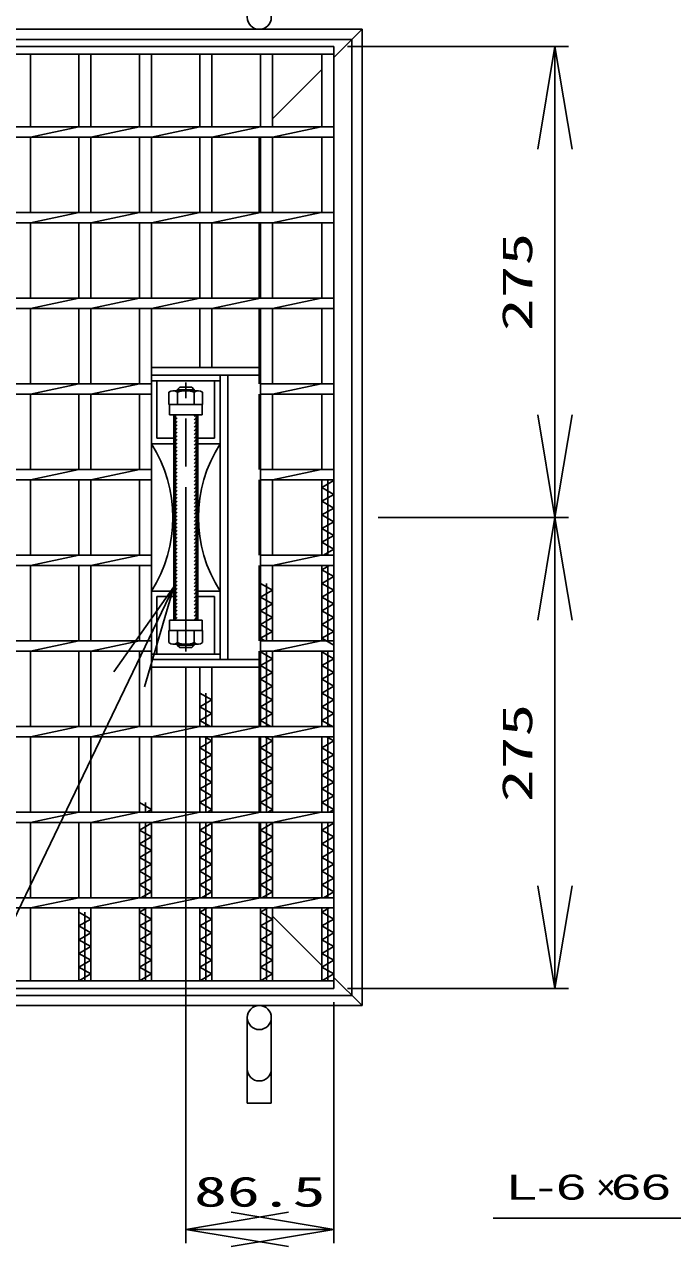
# Model space of a CAD drawing. Units: millimetres at full size, sheet at 1:8. Extents: x -1456 to 1389, y -1026 to 839.
# Drawn here: x -646 to -267, y -307 to 406 of the extents above; entities that cross this region are included whole.
import ezdxf
from ezdxf.enums import TextEntityAlignment as Align

# ---------------------------------------------------------------- set-up
doc = ezdxf.new("R2010")
doc.units = ezdxf.units.MM
doc.header["$LTSCALE"] = 8
doc.linetypes.add('CHAIN', pattern=[18.5, 12, -1.5, 3.5, -1.5])
doc.linetypes.add('DASHED', pattern=[7.5, 6, -1.5])
for name, color, linetype, lineweight in [('16', 3, 'Continuous', 25), ('17', 2, 'Continuous', 25), ('19', 6, 'Continuous', 25), ('22', 4, 'Continuous', 25)]:
    doc.layers.add(name, color=color, linetype=linetype, lineweight=lineweight)
doc.styles.add('ベクトル', font='')
doc.styles.add('ＭＳ ゴシック', font='')
doc.styles.get('ベクトル').set_extended_font_data('ベクトル')
doc.styles.get('ＭＳ ゴシック').set_extended_font_data('MS Gothic')

# ---------------------------------------------------------------- blocks, each defined once
blk = doc.blocks.new('open_arrow')
at = {"color": 0, "linetype": 'Continuous', "lineweight": -2}
blk.add_lwpolyline([(7.5, 1.25), (0, 0), (7.5, -1.25)], dxfattribs=at)

msp = doc.modelspace()

# ---------------------------------------------------------------- hatches: boundary and pattern name
at = {"layer": '17', "lineweight": 13}
h = msp.add_hatch(dxfattribs=at)
h.set_pattern_fill('USER', style=0, pattern_type=2)
h.set_pattern_definition([(45, (-33.825, 171.097), (-1.06066, 1.06066), [])])
h.paths.add_polyline_path([(-556.4, 58.5), (-556.4, 178.5), (-558.4, 178.5), (-558.4, 58.5)])
h = msp.add_hatch(dxfattribs=at)
h.set_pattern_fill('USER', style=0, pattern_type=2)
h.set_pattern_definition([(45, (-26.825, 171.097), (-1.06066, 1.06066), [])])
h.paths.add_polyline_path([(-544.4, 58.5), (-544.4, 178.5), (-546.4, 178.5), (-546.4, 58.5)])

# ---------------------------------------------------------------- linework, layer by layer
at = {"layer": '16'}
for p, q in [((-1002, 393.5), (-465, 393.5)), ((-465, 393.5), (-465, 389)), ((-465, 389), (-1002, 389)), ((-649, 389), (-642, 389)), ((-642, 346.5), (-642, 389)), ((-613.7, 346.5), (-613.7, 389)), ((-613.7, 389), (-606.7, 389)), ((-606.7, 346.5), (-606.7, 389)), ((-578.4, 346.5), (-578.4, 389)), ((-578.4, 389), (-571.4, 389)), ((-571.4, 346.5), (-571.4, 389)), ((-543.1, 346.5), (-543.1, 389)), ((-543.1, 389), (-536.1, 389)), ((-536.1, 346.5), (-536.1, 389)), ((-507.8, 346.5), (-507.8, 389)), ((-507.8, 389), (-500.8, 389)), ((-500.8, 346.5), (-500.8, 389)), ((-472, 346.5), (-472, 389)), ((-472, 389), (-465, 389)), ((-465, -152), (-465, 389)), ((-1002, 346.5), (-465, 346.5)), ((-642, 340.5), (-613.7, 346.5)), ((-606.7, 340.5), (-578.4, 346.5)), ((-571.4, 340.5), (-543.1, 346.5)), ((-536.1, 340.5), (-507.8, 346.5)), ((-500.8, 340.5), (-472.5, 346.5)), ((-465, 340.5), (-465, 346.5)), ((-1002, 340.5), (-465, 340.5)), ((-642, 296.5), (-642, 340.5)), ((-613.7, 296.5), (-613.7, 340.5)), ((-606.7, 296.5), (-606.7, 340.5)), ((-578.4, 296.5), (-578.4, 340.5)), ((-571.4, 296.5), (-571.4, 340.5)), ((-543.1, 296.5), (-543.1, 340.5)), ((-536.1, 296.5), (-536.1, 340.5)), ((-507.8, 296.5), (-507.8, 340.5)), ((-500.8, 296.5), (-500.8, 340.5)), ((-472, 296.5), (-472, 340.5)), ((-1002, 296.5), (-465, 296.5)), ((-642, 290.5), (-613.7, 296.5)), ((-606.7, 290.5), (-578.4, 296.5)), ((-571.4, 290.5), (-543.1, 296.5)), ((-536.1, 290.5), (-507.8, 296.5)), ((-500.8, 290.5), (-472.5, 296.5)), ((-465, 290.5), (-465, 296.5)), ((-1002, 290.5), (-465, 290.5)), ((-642, 246.5), (-642, 290.5)), ((-613.7, 246.5), (-613.7, 290.5)), ((-606.7, 246.5), (-606.7, 290.5)), ((-578.4, 246.5), (-578.4, 290.5)), ((-571.4, 246.5), (-571.4, 290.5)), ((-543.1, 246.5), (-543.1, 290.5)), ((-536.1, 246.5), (-536.1, 290.5)), ((-507.8, 246.5), (-507.8, 290.5)), ((-500.8, 246.5), (-500.8, 290.5)), ((-472, 246.5), (-472, 290.5)), ((-1002, 246.5), (-465, 246.5)), ((-642, 240.5), (-613.7, 246.5)), ((-606.7, 240.5), (-578.4, 246.5)), ((-571.4, 240.5), (-543.1, 246.5)), ((-536.1, 240.5), (-507.8, 246.5)), ((-500.8, 240.5), (-472.5, 246.5)), ((-465, 240.5), (-465, 246.5)), ((-1002, 240.5), (-465, 240.5)), ((-642, 196.5), (-642, 240.5)), ((-613.7, 196.5), (-613.7, 240.5)), ((-606.7, 196.5), (-606.7, 240.5)), ((-578.4, 196.5), (-578.4, 240.5)), ((-571.4, -3.5), (-571.4, 240.5)), ((-543.1, 206), (-543.1, 240.5)), ((-536.1, 206), (-536.1, 240.5)), ((-507.8, -3.5), (-507.8, 240.5)), ((-500.8, 196.5), (-500.8, 240.5)), ((-472, 196.5), (-472, 240.5)), ((-1002, 196.5), (-571.4, 196.5)), ((-642, 190.5), (-613.7, 196.5)), ((-606.7, 190.5), (-578.4, 196.5)), ((-507.8, 196.5), (-465, 196.5)), ((-500.8, 190.5), (-472.5, 196.5)), ((-465, 190.5), (-465, 196.5)), ((-1002, 190.5), (-571.4, 190.5)), ((-642, 146.5), (-642, 190.5)), ((-613.7, 146.5), (-613.7, 190.5)), ((-606.7, 146.5), (-606.7, 190.5)), ((-578.4, 146.5), (-578.4, 190.5)), ((-507.8, 190.5), (-465, 190.5)), ((-500.8, 146.5), (-500.8, 190.5)), ((-472, 146.5), (-472, 190.5)), ((-1002, 146.5), (-571.4, 146.5)), ((-642, 140.5), (-613.7, 146.5)), ((-606.7, 140.5), (-578.4, 146.5)), ((-507.8, 146.5), (-465, 146.5)), ((-500.8, 140.5), (-472.5, 146.5)), ((-465, 140.5), (-465, 146.5)), ((-1002, 140.5), (-571.4, 140.5)), ((-642, 96.5), (-642, 140.5)), ((-613.7, 96.5), (-613.7, 140.5)), ((-606.7, 96.5), (-606.7, 140.5)), ((-578.4, 96.5), (-578.4, 140.5)), ((-507.8, 140.5), (-465, 140.5)), ((-500.8, 96.5), (-500.8, 140.5)), ((-472, 96.5), (-472, 140.5)), ((-472, 136), (-465, 140)), ((-465, 132), (-472, 136)), ((-468.5, 96.5), (-468.5, 140.5)), ((-465, 140), (-465.875, 140.5)), ((-472, 128), (-465, 132)), ((-465, 124), (-472, 128)), ((-472, 120), (-465, 124)), ((-465, 116), (-472, 120)), ((-472, 112), (-465, 116)), ((-465, 108), (-472, 112)), ((-472, 104), (-465, 108)), ((-465, 100), (-472, 104)), ((-471.125, 96.5), (-465, 100)), ((-1002, 96.5), (-571.4, 96.5)), ((-642, 90.5), (-613.7, 96.5)), ((-606.7, 90.5), (-578.4, 96.5)), ((-507.8, 96.5), (-465, 96.5)), ((-500.8, 90.5), (-472.5, 96.5)), ((-465, 90.5), (-465, 96.5)), ((-1002, 90.5), (-571.4, 90.5)), ((-642, 46.5), (-642, 90.5)), ((-613.7, 46.5), (-613.7, 90.5)), ((-606.7, 46.5), (-606.7, 90.5)), ((-578.4, 46.5), (-578.4, 90.5)), ((-507.8, 90.5), (-465, 90.5)), ((-500.8, 46.5), (-500.8, 90.5)), ((-472, 46.5), (-472, 90.5)), ((-472, 88), (-467.625, 90.5)), ((-465, 84), (-472, 88)), ((-468.5, 46.5), (-468.5, 90.5)), ((-500.8, 76), (-507.8, 80)), ((-504.3, 46.5), (-504.3, 80)), ((-472, 80), (-465, 84)), ((-465, 76), (-472, 80)), ((-507.8, 72), (-500.8, 76)), ((-500.8, 68), (-507.8, 72)), ((-472, 72), (-465, 76)), ((-465, 68), (-472, 72)), ((-507.8, 64), (-500.8, 68)), ((-472, 64), (-465, 68)), ((-500.8, 60), (-507.8, 64)), ((-507.8, 56), (-500.8, 60)), ((-465, 60), (-472, 64)), ((-472, 56), (-465, 60)), ((-500.8, 52), (-507.8, 56)), ((-507.8, 48), (-500.8, 52)), ((-465, 52), (-472, 56)), ((-472, 48), (-465, 52)), ((-1002, 46.5), (-571.4, 46.5)), ((-642, 40.5), (-613.7, 46.5)), ((-606.7, 40.5), (-578.4, 46.5)), ((-505.175, 46.5), (-507.8, 48)), ((-507.8, 46.5), (-465, 46.5)), ((-500.8, 40.5), (-472.5, 46.5)), ((-465, 44), (-472, 48)), ((-465, 40.5), (-465, 46.5)), ((-1002, 40.5), (-571.4, 40.5)), ((-642, -3.5), (-642, 40.5)), ((-613.7, -3.5), (-613.7, 40.5)), ((-606.7, -3.5), (-606.7, 40.5)), ((-578.4, -3.5), (-578.4, 40.5)), ((-507.8, 40), (-506.925, 40.5)), ((-507.8, 40.5), (-465, 40.5)), ((-500.8, 36), (-507.8, 40)), ((-507.8, 32), (-500.8, 36)), ((-504.3, -3.5), (-504.3, 40.5)), ((-500.8, -3.5), (-500.8, 40.5)), ((-472, -3.5), (-472, 40.5)), ((-472, 40), (-471.125, 40.5)), ((-465, 36), (-472, 40)), ((-472, 32), (-465, 36)), ((-468.5, -3.5), (-468.5, 40.5)), ((-543.1, -3.5), (-543.1, 31)), ((-536.1, -3.5), (-536.1, 31)), ((-500.8, 28), (-507.8, 32)), ((-465, 28), (-472, 32)), ((-507.8, 24), (-500.8, 28)), ((-500.8, 20), (-507.8, 24)), ((-472, 24), (-465, 28)), ((-465, 20), (-472, 24)), ((-536.1, 12), (-543.1, 16)), ((-539.6, -3.5), (-539.6, 16)), ((-507.8, 16), (-500.8, 20)), ((-500.8, 12), (-507.8, 16)), ((-472, 16), (-465, 20)), ((-465, 12), (-472, 16)), ((-543.1, 8), (-536.1, 12)), ((-536.1, 4), (-543.1, 8)), ((-507.8, 8), (-500.8, 12)), ((-500.8, 4), (-507.8, 8)), ((-472, 8), (-465, 12)), ((-465, 4), (-472, 8)), ((-543.1, 0), (-536.1, 4)), ((-536.975, -3.5), (-543.1, 0)), ((-507.8, 0), (-500.8, 4)), ((-501.675, -3.5), (-507.8, 0)), ((-472, 0), (-465, 4)), ((-465, -4), (-472, 0)), ((-1002, -3.5), (-465, -3.5)), ((-642, -9.5), (-613.7, -3.5)), ((-606.7, -9.5), (-578.4, -3.5)), ((-571.4, -9.5), (-543.1, -3.5)), ((-536.1, -9.5), (-507.8, -3.5)), ((-500.8, -9.5), (-472.5, -3.5)), ((-465, -9.5), (-465, -3.5)), ((-1002, -9.5), (-465, -9.5)), ((-642, -53.5), (-642, -9.5)), ((-613.7, -53.5), (-613.7, -9.5)), ((-606.7, -53.5), (-606.7, -9.5)), ((-578.4, -53.5), (-578.4, -9.5)), ((-571.4, -53.5), (-571.4, -9.5)), ((-543.1, -53.5), (-543.1, -9.5)), ((-543.1, -16), (-536.1, -12)), ((-536.1, -12), (-540.475, -9.5)), ((-539.6, -53.5), (-539.6, -9.5)), ((-536.1, -53.5), (-536.1, -9.5)), ((-507.8, -53.5), (-507.8, -9.5)), ((-507.8, -16), (-500.8, -12)), ((-500.8, -12), (-505.175, -9.5)), ((-504.3, -53.5), (-504.3, -9.5)), ((-500.8, -53.5), (-500.8, -9.5)), ((-472, -53.5), (-472, -9.5)), ((-472, -16), (-465, -12)), ((-465, -12), (-469.375, -9.5)), ((-468.5, -53.5), (-468.5, -9.5)), ((-536.1, -20), (-543.1, -16)), ((-543.1, -24), (-536.1, -20)), ((-500.8, -20), (-507.8, -16)), ((-507.8, -24), (-500.8, -20)), ((-465, -20), (-472, -16)), ((-472, -24), (-465, -20)), ((-536.1, -28), (-543.1, -24)), ((-543.1, -32), (-536.1, -28)), ((-500.8, -28), (-507.8, -24)), ((-507.8, -32), (-500.8, -28)), ((-465, -28), (-472, -24)), ((-472, -32), (-465, -28)), ((-536.1, -36), (-543.1, -32)), ((-500.8, -36), (-507.8, -32)), ((-465, -36), (-472, -32)), ((-543.1, -40), (-536.1, -36)), ((-536.1, -44), (-543.1, -40)), ((-507.8, -40), (-500.8, -36)), ((-500.8, -44), (-507.8, -40)), ((-472, -40), (-465, -36)), ((-465, -44), (-472, -40)), ((-571.4, -52), (-578.4, -48)), ((-574.9, -53.5), (-574.9, -48)), ((-543.1, -48), (-536.1, -44)), ((-536.1, -52), (-543.1, -48)), ((-507.8, -48), (-500.8, -44)), ((-500.8, -52), (-507.8, -48)), ((-472, -48), (-465, -44)), ((-465, -52), (-472, -48)), ((-1002, -53.5), (-465, -53.5)), ((-642, -59.5), (-613.7, -53.5)), ((-606.7, -59.5), (-578.4, -53.5)), ((-574.025, -53.5), (-571.4, -52)), ((-571.4, -59.5), (-543.1, -53.5)), ((-538.725, -53.5), (-536.1, -52)), ((-536.1, -59.5), (-507.8, -53.5)), ((-503.425, -53.5), (-500.8, -52)), ((-500.8, -59.5), (-472.5, -53.5)), ((-467.625, -53.5), (-465, -52)), ((-465, -59.5), (-465, -53.5)), ((-1002, -59.5), (-465, -59.5)), ((-642, -103.5), (-642, -59.5)), ((-613.7, -103.5), (-613.7, -59.5)), ((-606.7, -103.5), (-606.7, -59.5)), ((-578.4, -103.5), (-578.4, -59.5)), ((-578.4, -64), (-571.4, -60)), ((-571.4, -68), (-578.4, -64)), ((-574.9, -103.5), (-574.9, -59.5)), ((-571.4, -60), (-572.275, -59.5)), ((-571.4, -103.5), (-571.4, -59.5)), ((-543.1, -103.5), (-543.1, -59.5)), ((-543.1, -64), (-536.1, -60)), ((-536.1, -68), (-543.1, -64)), ((-539.6, -103.5), (-539.6, -59.5)), ((-536.1, -60), (-536.975, -59.5)), ((-536.1, -103.5), (-536.1, -59.5)), ((-507.8, -103.5), (-507.8, -59.5)), ((-507.8, -64), (-500.8, -60)), ((-500.8, -68), (-507.8, -64)), ((-504.3, -103.5), (-504.3, -59.5)), ((-500.8, -60), (-501.675, -59.5)), ((-500.8, -103.5), (-500.8, -59.5)), ((-472, -103.5), (-472, -59.5)), ((-472, -64), (-465, -60)), ((-465, -68), (-472, -64)), ((-468.5, -103.5), (-468.5, -59.5)), ((-465, -60), (-465.875, -59.5)), ((-578.4, -72), (-571.4, -68)), ((-543.1, -72), (-536.1, -68)), ((-507.8, -72), (-500.8, -68)), ((-472, -72), (-465, -68)), ((-571.4, -76), (-578.4, -72)), ((-578.4, -80), (-571.4, -76)), ((-536.1, -76), (-543.1, -72)), ((-543.1, -80), (-536.1, -76)), ((-500.8, -76), (-507.8, -72)), ((-507.8, -80), (-500.8, -76)), ((-465, -76), (-472, -72)), ((-472, -80), (-465, -76)), ((-571.4, -84), (-578.4, -80)), ((-578.4, -88), (-571.4, -84)), ((-536.1, -84), (-543.1, -80)), ((-543.1, -88), (-536.1, -84)), ((-500.8, -84), (-507.8, -80)), ((-507.8, -88), (-500.8, -84)), ((-465, -84), (-472, -80)), ((-472, -88), (-465, -84)), ((-571.4, -92), (-578.4, -88)), ((-578.4, -96), (-571.4, -92)), ((-536.1, -92), (-543.1, -88)), ((-543.1, -96), (-536.1, -92)), ((-500.8, -92), (-507.8, -88)), ((-507.8, -96), (-500.8, -92)), ((-465, -92), (-472, -88)), ((-472, -96), (-465, -92)), ((-571.4, -100), (-578.4, -96)), ((-536.1, -100), (-543.1, -96)), ((-500.8, -100), (-507.8, -96)), ((-465, -100), (-472, -96)), ((-1002, -103.5), (-465, -103.5)), ((-642, -109.5), (-613.7, -103.5)), ((-606.7, -109.5), (-578.4, -103.5)), ((-577.525, -103.5), (-571.4, -100)), ((-571.4, -109.5), (-543.1, -103.5)), ((-542.225, -103.5), (-536.1, -100)), ((-536.1, -109.5), (-507.8, -103.5)), ((-506.925, -103.5), (-500.8, -100)), ((-500.8, -109.5), (-472.5, -103.5)), ((-471.125, -103.5), (-465, -100)), ((-465, -109.5), (-465, -103.5)), ((-1002, -109.5), (-465, -109.5)), ((-642, -152), (-642, -109.5)), ((-613.7, -152), (-613.7, -109.5)), ((-606.7, -116), (-613.7, -112)), ((-610.2, -152), (-610.2, -112)), ((-606.7, -152), (-606.7, -109.5)), ((-578.4, -152), (-578.4, -109.5)), ((-578.4, -112), (-574.025, -109.5)), ((-571.4, -116), (-578.4, -112)), ((-574.9, -152), (-574.9, -109.5)), ((-571.4, -152), (-571.4, -109.5)), ((-543.1, -152), (-543.1, -109.5)), ((-543.1, -112), (-538.725, -109.5)), ((-536.1, -116), (-543.1, -112)), ((-539.6, -152), (-539.6, -109.5)), ((-536.1, -152), (-536.1, -109.5)), ((-507.8, -152), (-507.8, -109.5)), ((-507.8, -112), (-503.425, -109.5)), ((-500.8, -116), (-507.8, -112)), ((-504.3, -152), (-504.3, -109.5)), ((-500.8, -152), (-500.8, -109.5)), ((-472, -152), (-472, -109.5)), ((-472, -112), (-467.625, -109.5)), ((-465, -116), (-472, -112)), ((-468.5, -152), (-468.5, -109.5)), ((-613.7, -120), (-606.7, -116)), ((-606.7, -124), (-613.7, -120)), ((-578.4, -120), (-571.4, -116)), ((-571.4, -124), (-578.4, -120)), ((-543.1, -120), (-536.1, -116)), ((-536.1, -124), (-543.1, -120)), ((-507.8, -120), (-500.8, -116)), ((-500.8, -124), (-507.8, -120)), ((-472, -120), (-465, -116)), ((-465, -124), (-472, -120)), ((-613.7, -128), (-606.7, -124)), ((-606.7, -132), (-613.7, -128)), ((-578.4, -128), (-571.4, -124)), ((-571.4, -132), (-578.4, -128)), ((-543.1, -128), (-536.1, -124)), ((-536.1, -132), (-543.1, -128)), ((-507.8, -128), (-500.8, -124)), ((-500.8, -132), (-507.8, -128)), ((-472, -128), (-465, -124)), ((-465, -132), (-472, -128)), ((-613.7, -136), (-606.7, -132)), ((-578.4, -136), (-571.4, -132)), ((-543.1, -136), (-536.1, -132)), ((-507.8, -136), (-500.8, -132)), ((-472, -136), (-465, -132)), ((-606.7, -140), (-613.7, -136)), ((-613.7, -144), (-606.7, -140)), ((-571.4, -140), (-578.4, -136)), ((-578.4, -144), (-571.4, -140)), ((-536.1, -140), (-543.1, -136)), ((-543.1, -144), (-536.1, -140)), ((-500.8, -140), (-507.8, -136)), ((-507.8, -144), (-500.8, -140)), ((-465, -140), (-472, -136)), ((-472, -144), (-465, -140)), ((-606.7, -148), (-613.7, -144)), ((-613.7, -152), (-606.7, -148)), ((-571.4, -148), (-578.4, -144)), ((-578.4, -152), (-571.4, -148)), ((-536.1, -148), (-543.1, -144)), ((-543.1, -152), (-536.1, -148)), ((-500.8, -148), (-507.8, -144)), ((-507.8, -152), (-500.8, -148)), ((-465, -148), (-472, -144)), ((-472, -152), (-465, -148)), ((-1002, -152), (-465, -152)), ((-465, -156.5), (-1002, -156.5)), ((-649, -152), (-642, -152)), ((-613.7, -152), (-606.7, -152)), ((-578.4, -152), (-571.4, -152)), ((-543.1, -152), (-536.1, -152)), ((-507.8, -152), (-500.8, -152)), ((-472, -152), (-465, -152)), ((-465, -152), (-465, -156.5))]:
    msp.add_line(p, q, dxfattribs=at)
at = {"layer": '17', "color": 3}
for p, q in [((-571.4, 206), (-507.8, 206)), ((-571.4, 201.5), (-507.8, 201.5)), ((-531.4, 201.5), (-531.4, 35.5)), ((-526.9, 201.5), (-526.9, 35.5)), ((-571.4, 198.3), (-531.4, 198.3)), ((-531.4, 38.7), (-571.4, 38.7)), ((-571.4, 35.5), (-507.8, 35.5)), ((-571.4, 31), (-507.8, 31))]:
    msp.add_line(p, q, dxfattribs=at)
at = {"layer": '17', "color": 3, "linetype": 'DASHED'}
for p, q in [((-568.2, 198.3), (-568.2, 164.7)), ((-534.6, 198.3), (-534.6, 164.7)), ((-558.4, 164.7), (-568.2, 164.7)), ((-534.6, 164.7), (-544.4, 164.7)), ((-558.4, 161.5), (-571.4, 161.5)), ((-531.4, 161.5), (-544.4, 161.5)), ((-558.4, 75.5), (-571.4, 75.5)), ((-558.4, 72.3), (-568.2, 72.3)), ((-568.2, 38.7), (-568.2, 72.3)), ((-531.4, 75.5), (-544.4, 75.5)), ((-534.6, 72.3), (-544.4, 72.3)), ((-534.6, 38.7), (-534.6, 72.3))]:
    msp.add_line(p, q, dxfattribs=at)
at = {"layer": '17'}
for p, q in [((-556.4, 193), (-554.9, 194.5)), ((-556.4, 192.5), (-556.4, 193)), ((-546.4, 193), (-556.4, 193)), ((-555.588, 192.5), (-555.588, 193.812)), ((-547.9, 194.5), (-554.9, 194.5)), ((-546.4, 193), (-547.9, 194.5)), ((-547.212, 192.5), (-547.212, 193.812)), ((-546.4, 192.5), (-546.4, 193)), ((-561.215, 184.5), (-561.215, 191.596)), ((-544.039, 192.5), (-558.761, 192.5)), ((-556.308, 184.5), (-556.308, 191.596)), ((-546.493, 191.596), (-546.493, 184.5)), ((-541.585, 184.5), (-541.585, 191.596)), ((-541.585, 184.5), (-561.215, 184.5)), ((-560.9, 184.5), (-560.9, 178.5)), ((-541.9, 184.5), (-560.9, 184.5)), ((-541.9, 178.5), (-560.9, 178.5)), ((-557.4, 178.5), (-557.4, 58.5)), ((-545.4, 58.5), (-545.4, 178.5)), ((-541.9, 184.5), (-541.9, 178.5)), ((-541.9, 58.5), (-560.9, 58.5)), ((-560.9, 52.5), (-560.9, 58.5)), ((-541.9, 52.5), (-541.9, 58.5)), ((-541.585, 52.5), (-561.215, 52.5)), ((-561.215, 52.5), (-561.215, 45.404)), ((-541.9, 52.5), (-560.9, 52.5)), ((-556.308, 52.5), (-556.308, 45.404)), ((-546.493, 45.404), (-546.493, 52.5)), ((-541.585, 52.5), (-541.585, 45.404)), ((-544.039, 44.5), (-558.761, 44.5)), ((-556.4, 44.5), (-556.4, 44)), ((-546.4, 44), (-556.4, 44)), ((-556.4, 44), (-554.9, 42.5)), ((-555.588, 44.5), (-555.588, 43.188)), ((-546.4, 44), (-547.9, 42.5)), ((-547.212, 44.5), (-547.212, 43.188)), ((-546.4, 44.5), (-546.4, 44)), ((-547.9, 42.5), (-554.9, 42.5))]:
    msp.add_line(p, q, dxfattribs=at)
at = {"layer": '17', "color": 33, "linetype": 'CHAIN'}
msp.add_line((-551.4, 40.219), (-551.4, 197.382), dxfattribs=at)
at = {"layer": '17', "color": 7}
for p, q in [((-558.4, 178.5), (-558.4, 58.5)), ((-544.4, 58.5), (-544.4, 178.5))]:
    msp.add_line(p, q, dxfattribs=at)
at = {"layer": '17'}
for centre, radius, start, end in [((-558.761, 188.716), 3.784, 49.5701, 130.4299), ((-551.4, 178.721), 13.779, 69.13594, 110.86406), ((-544.039, 188.716), 3.784, 49.5701, 130.4299), ((-558.761, 48.284), 3.784, 229.5701, 310.4299), ((-551.4, 58.279), 13.779, 249.13594, 290.86406), ((-544.039, 48.284), 3.784, 229.5701, 310.4299)]:
    msp.add_arc(centre, radius, start, end, dxfattribs=at)
at = {"layer": '17', "color": 3}
for centre, start, end in [((-639.11, 118.5), 327.58195, 32.41805), ((-463.69, 118.5), 147.58195, 212.41805)]:
    msp.add_arc(centre, 80.21, start, end, dxfattribs=at)
at = {"layer": '19'}
for p, q in [((-1018.5, 403.5), (-448.5, 403.5)), ((-465, 387), (-448.5, 403.5)), ((-448.5, -166.5), (-448.5, 403.5)), ((-1012.5, 397.5), (-454.5, 397.5)), ((-454.5, -160.5), (-454.5, 397.5)), ((-500.8, 351.2), (-472, 380)), ((-508.5, 296.5), (-508.5, 340.5)), ((-508.5, 246.5), (-508.5, 290.5)), ((-508.5, 196.5), (-508.5, 240.5)), ((-508.5, 146.5), (-508.5, 190.5)), ((-508.5, 96.5), (-508.5, 140.5)), ((-508.5, 46.5), (-508.5, 90.5)), ((-508.5, -3.5), (-508.5, 40.5)), ((-508.5, -53.5), (-508.5, -9.5)), ((-508.5, -103.5), (-508.5, -59.5)), ((-472, -143), (-500.8, -114.2)), ((-448.5, -166.5), (-465, -150)), ((-1012.5, -160.5), (-454.5, -160.5)), ((-1018.5, -166.5), (-448.5, -166.5)), ((-515.5, -223.5), (-515.5, -173.5)), ((-501.5, -223.5), (-501.5, -173.5)), ((-515.5, -223.5), (-501.5, -223.5))]:
    msp.add_line(p, q, dxfattribs=at)
for centre in [(-508.5, 410.5), (-508.5, -173.5)]:
    msp.add_circle(centre, 7, dxfattribs=at)
msp.add_arc((-508.5, -203.5), 7, 180, 0, dxfattribs=at)
at = {"layer": '22'}
for p, q in [((-457, 393.5), (-328.019, 393.5)), ((-336.019, 118.5), (-336.019, 393.5)), ((-439.061, 118.5), (-328.019, 118.5)), ((-439.061, 118.5), (-328.019, 118.5)), ((-336.019, -156.5), (-336.019, 118.5)), ((-551.4, 30.7), (-551.4, -305.172)), ((-457, -156.5), (-328.019, -156.5)), ((-465, -164.5), (-465, -305.172)), ((-372, -290.5), (-212, -290.5)), ((-551.4, -297.172), (-465, -297.172))]:
    msp.add_line(p, q, dxfattribs=at)
msp.add_lwpolyline([(-558.4, 78.074), (-731.398, -282.054), (-881.798, -282.054)], dxfattribs=at)

# ---------------------------------------------------------------- block references
at = {"layer": '22', "xscale": 8, "yscale": 8}
for p, rotation in [((-336.019, 393.5), 270), ((-336.019, 118.5), 90), ((-336.019, 118.5), 270), ((-558.4, 78.074), 244.3), ((-336.019, -156.5), 90), ((-465, -297.172), 180)]:
    msp.add_blockref('open_arrow', p, dxfattribs=dict(at, rotation=rotation))
msp.add_blockref('open_arrow', (-551.4, -297.172), dxfattribs=at)

# ---------------------------------------------------------------- texts
at = {"layer": '22', "style": 'ＭＳ ゴシック', "width": 1.6}
for p in [(-344.019, 256), (-344.019, -19)]:
    msp.add_text('275', height=17.6, rotation=90, dxfattribs=at).set_placement(p, align=Align.BOTTOM_CENTER)
msp.add_text('86.5', height=17.6, dxfattribs=at).set_placement((-508.2, -289.172), align=Align.BOTTOM_CENTER)
at = {"layer": '22', "color": 2, "style": 'ベクトル', "width": 1.6}
for s, p in [('L-', (-364, -272.5)), (' 6 ', (-344, -272.5)), (' 66 ', (-312, -272.5))]:
    msp.add_text(s, height=14.66, dxfattribs=at).set_placement(p, align=Align.MIDDLE_LEFT)
at = {"layer": '22', "color": 2, "style": 'ベクトル'}
msp.add_text('×', height=14.66, dxfattribs=at).set_placement((-312, -272.5), align=Align.MIDDLE_LEFT)

doc.saveas('drawing.dxf')
